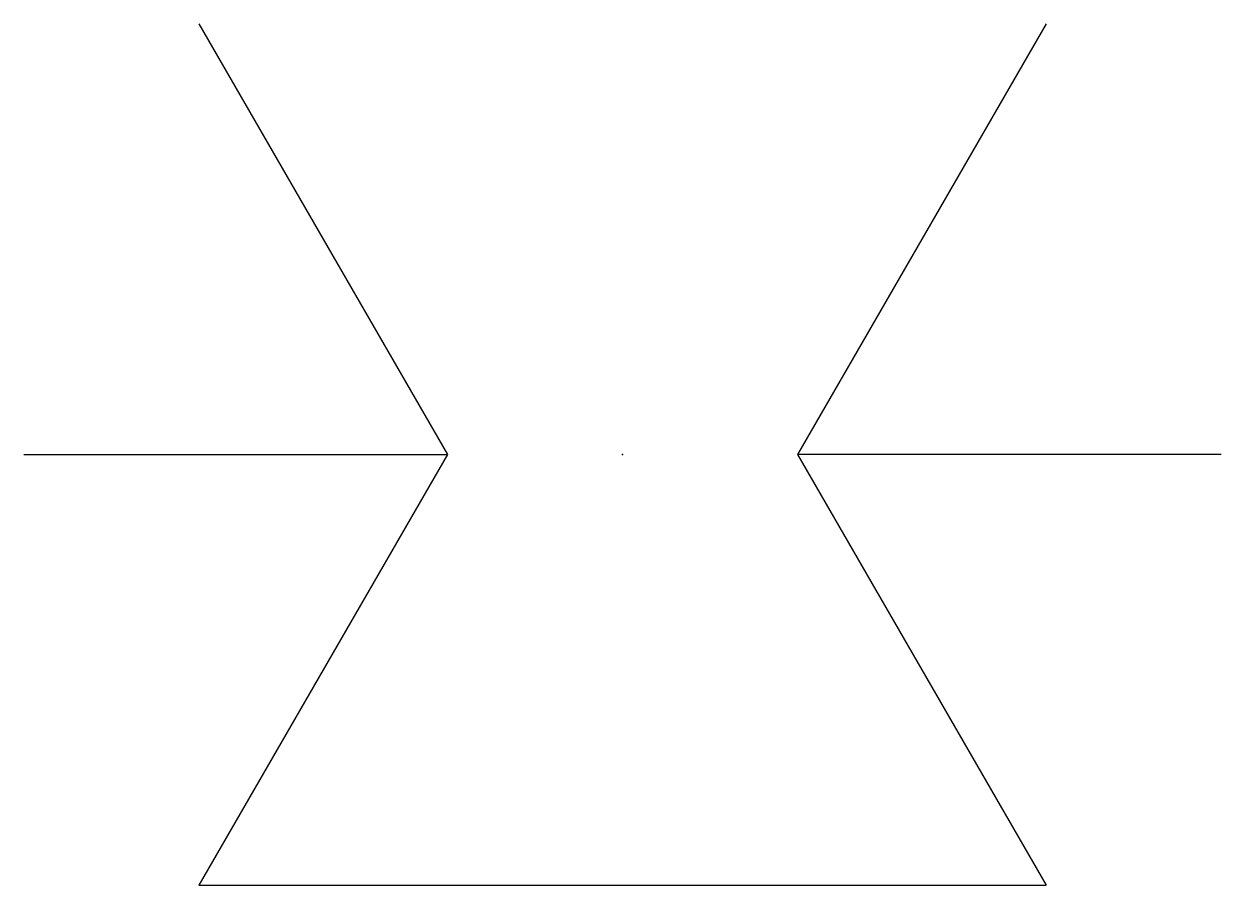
# Model space of a CAD drawing. Header units: millimetres. Extents: x -2.31 to 2.31, y -1.66 to 1.66.
import ezdxf

# ---------------------------------------------------------------- set-up
doc = ezdxf.new("R2010")
doc.units = ezdxf.units.MM
doc.header["$PDSIZE"] = -1

msp = doc.modelspace()

# ---------------------------------------------------------------- linework, layer by layer
at = {"color": 7, "linetype": 'Continuous'}
for p, q in [((-1.635, 1.6628), (-0.675, 0)), ((1.635, 1.6628), (0.675, 0)), ((-2.31, 0), (-0.675, 0)), ((-0.675, 0), (-1.635, -1.6628)), ((2.31, 0), (0.675, 0)), ((0.675, 0), (1.635, -1.6628)), ((-1.635, -1.6628), (1.635, -1.6628))]:
    msp.add_line(p, q, dxfattribs=at)
msp.add_point((0, 0), dxfattribs=at)

doc.saveas('drawing.dxf')
